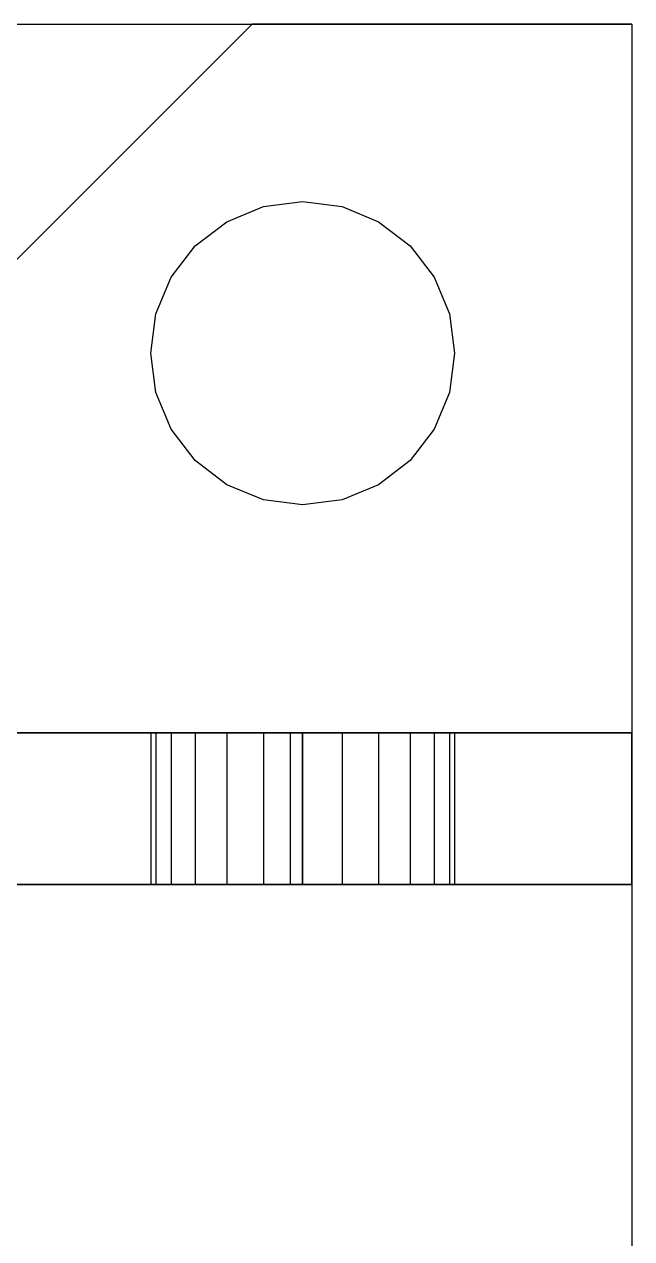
# Model space of a CAD drawing. Header units: metres. Extents: x -1 to 375, y 3 to 378.
# Drawn here: x 267.34 to 274.96, y 263.37 to 278.61 of the extents above; entities that cross this region are included whole.
import ezdxf

# ---------------------------------------------------------------- set-up
doc = ezdxf.new("R2010")
doc.units = ezdxf.units.M

msp = doc.modelspace()

# ---------------------------------------------------------------- linework, layer by layer
at = {"layer": 'Flat node sheet'}
for p, q in [((266.065, 274.48, 8.732), (270.193, 278.607, 8.732)), ((266.065, 274.48, 10.637), (270.193, 278.607, 10.637)), ((266.065, 278.607, 19.527), (274.955, 278.607, 19.527)), ((266.065, 278.607, 21.432), (274.955, 278.607, 21.432)), ((266.065, 274.48, 253.842), (270.193, 278.607, 253.842)), ((266.065, 274.48, 255.747), (270.193, 278.607, 255.747)), ((266.065, 278.607, 264.637), (274.955, 278.607, 264.637)), ((266.065, 278.607, 266.542), (274.955, 278.607, 266.542)), ((274.955, 278.607, 8.732), (270.193, 278.607, 8.732)), ((270.193, 278.607, 8.732), (270.193, 278.607, 10.637)), ((274.955, 278.607, 10.637), (270.193, 278.607, 10.637)), ((274.955, 278.607, 253.842), (270.193, 278.607, 253.842)), ((270.193, 278.607, 253.842), (270.193, 278.607, 255.747)), ((274.955, 278.607, 255.747), (270.193, 278.607, 255.747)), ((274.955, 278.607, 8.732), (274.955, 269.717, 8.732)), ((274.955, 278.607, 8.732), (274.955, 278.607, 10.637)), ((274.955, 278.607, 10.637), (274.955, 269.717, 10.637)), ((274.955, 278.607, 19.527), (274.955, 248.127, 19.527)), ((274.955, 278.607, 19.527), (274.955, 278.607, 21.432)), ((274.955, 278.607, 21.432), (274.955, 248.127, 21.432)), ((274.955, 278.607, 253.842), (274.955, 269.717, 253.842)), ((274.955, 278.607, 253.842), (274.955, 278.607, 255.747)), ((274.955, 278.607, 255.747), (274.955, 269.717, 255.747)), ((274.955, 278.607, 264.637), (274.955, 248.127, 264.637)), ((274.955, 278.607, 264.637), (274.955, 278.607, 266.542)), ((274.955, 278.607, 266.542), (274.955, 248.127, 266.542)), ((269.875, 276.13, 10.637), (270.334, 276.32, 10.637)), ((269.875, 276.13, 8.732), (270.334, 276.32, 8.732)), ((269.875, 276.13, 21.432), (270.334, 276.32, 21.432)), ((269.875, 276.13, 19.527), (270.334, 276.32, 19.527)), ((269.875, 276.13, 255.747), (270.334, 276.32, 255.747)), ((269.875, 276.13, 253.842), (270.334, 276.32, 253.842)), ((269.875, 276.13, 266.542), (270.334, 276.32, 266.542)), ((269.875, 276.13, 264.637), (270.334, 276.32, 264.637)), ((270.334, 276.32, 10.637), (270.827, 276.385, 10.637)), ((270.334, 276.32, 8.732), (270.827, 276.385, 8.732)), ((270.334, 276.32, 21.432), (270.827, 276.385, 21.432)), ((270.334, 276.32, 19.527), (270.827, 276.385, 19.527)), ((270.334, 276.32, 255.747), (270.827, 276.385, 255.747)), ((270.334, 276.32, 253.842), (270.827, 276.385, 253.842)), ((270.334, 276.32, 266.542), (270.827, 276.385, 266.542)), ((270.334, 276.32, 264.637), (270.827, 276.385, 264.637)), ((270.334, 276.32, 10.637), (270.334, 276.32, 8.732)), ((270.334, 276.32, 21.432), (270.334, 276.32, 19.527)), ((270.334, 276.32, 255.747), (270.334, 276.32, 253.842)), ((270.334, 276.32, 266.542), (270.334, 276.32, 264.637)), ((270.827, 276.385, 21.432), (271.321, 276.32, 21.432)), ((270.827, 276.385, 19.527), (271.321, 276.32, 19.527)), ((270.827, 276.385, 21.432), (270.827, 276.385, 19.527)), ((270.827, 276.385, 266.542), (271.321, 276.32, 266.542)), ((270.827, 276.385, 264.637), (271.321, 276.32, 264.637)), ((270.827, 276.385, 266.542), (270.827, 276.385, 264.637)), ((270.827, 276.385, 10.637), (271.321, 276.32, 10.637)), ((270.827, 276.385, 8.732), (271.321, 276.32, 8.732)), ((270.827, 276.385, 10.637), (270.827, 276.385, 8.732)), ((270.827, 276.385, 255.747), (271.321, 276.32, 255.747)), ((270.827, 276.385, 253.842), (271.321, 276.32, 253.842)), ((270.827, 276.385, 255.747), (270.827, 276.385, 253.842)), ((271.321, 276.32, 10.637), (271.78, 276.13, 10.637)), ((271.321, 276.32, 8.732), (271.78, 276.13, 8.732)), ((271.321, 276.32, 10.637), (271.321, 276.32, 8.732)), ((271.321, 276.32, 21.432), (271.78, 276.13, 21.432)), ((271.321, 276.32, 19.527), (271.78, 276.13, 19.527)), ((271.321, 276.32, 21.432), (271.321, 276.32, 19.527)), ((271.321, 276.32, 255.747), (271.78, 276.13, 255.747)), ((271.321, 276.32, 253.842), (271.78, 276.13, 253.842)), ((271.321, 276.32, 255.747), (271.321, 276.32, 253.842)), ((271.321, 276.32, 266.542), (271.78, 276.13, 266.542)), ((271.321, 276.32, 264.637), (271.78, 276.13, 264.637)), ((271.321, 276.32, 266.542), (271.321, 276.32, 264.637)), ((269.48, 275.827, 10.637), (269.875, 276.13, 10.637)), ((269.48, 275.827, 8.732), (269.875, 276.13, 8.732)), ((269.48, 275.827, 21.432), (269.875, 276.13, 21.432)), ((269.48, 275.827, 19.527), (269.875, 276.13, 19.527)), ((269.48, 275.827, 255.747), (269.875, 276.13, 255.747)), ((269.48, 275.827, 253.842), (269.875, 276.13, 253.842)), ((269.48, 275.827, 266.542), (269.875, 276.13, 266.542)), ((269.48, 275.827, 264.637), (269.875, 276.13, 264.637)), ((269.875, 276.13, 10.637), (269.875, 276.13, 8.732)), ((269.875, 276.13, 21.432), (269.875, 276.13, 19.527)), ((269.875, 276.13, 255.747), (269.875, 276.13, 253.842)), ((269.875, 276.13, 266.542), (269.875, 276.13, 264.637)), ((271.78, 276.13, 10.637), (272.175, 275.827, 10.637)), ((271.78, 276.13, 8.732), (272.175, 275.827, 8.732)), ((271.78, 276.13, 10.637), (271.78, 276.13, 8.732)), ((271.78, 276.13, 21.432), (272.175, 275.827, 21.432)), ((271.78, 276.13, 19.527), (272.175, 275.827, 19.527)), ((271.78, 276.13, 21.432), (271.78, 276.13, 19.527)), ((271.78, 276.13, 255.747), (272.175, 275.827, 255.747)), ((271.78, 276.13, 253.842), (272.175, 275.827, 253.842)), ((271.78, 276.13, 255.747), (271.78, 276.13, 253.842)), ((271.78, 276.13, 266.542), (272.175, 275.827, 266.542)), ((271.78, 276.13, 264.637), (272.175, 275.827, 264.637)), ((271.78, 276.13, 266.542), (271.78, 276.13, 264.637)), ((269.178, 275.432, 10.637), (269.48, 275.827, 10.637)), ((269.178, 275.432, 8.732), (269.48, 275.827, 8.732)), ((269.178, 275.432, 21.432), (269.48, 275.827, 21.432)), ((269.178, 275.432, 19.527), (269.48, 275.827, 19.527)), ((269.178, 275.432, 255.747), (269.48, 275.827, 255.747)), ((269.178, 275.432, 253.842), (269.48, 275.827, 253.842)), ((269.178, 275.432, 266.542), (269.48, 275.827, 266.542)), ((269.178, 275.432, 264.637), (269.48, 275.827, 264.637)), ((269.48, 275.827, 10.637), (269.48, 275.827, 8.732)), ((269.48, 275.827, 21.432), (269.48, 275.827, 19.527)), ((269.48, 275.827, 255.747), (269.48, 275.827, 253.842)), ((269.48, 275.827, 266.542), (269.48, 275.827, 264.637)), ((272.175, 275.827, 10.637), (272.477, 275.432, 10.637)), ((272.175, 275.827, 8.732), (272.477, 275.432, 8.732)), ((272.175, 275.827, 10.637), (272.175, 275.827, 8.732)), ((272.175, 275.827, 21.432), (272.477, 275.432, 21.432)), ((272.175, 275.827, 19.527), (272.477, 275.432, 19.527)), ((272.175, 275.827, 21.432), (272.175, 275.827, 19.527)), ((272.175, 275.827, 255.747), (272.477, 275.432, 255.747)), ((272.175, 275.827, 253.842), (272.477, 275.432, 253.842)), ((272.175, 275.827, 255.747), (272.175, 275.827, 253.842)), ((272.175, 275.827, 266.542), (272.477, 275.432, 266.542)), ((272.175, 275.827, 264.637), (272.477, 275.432, 264.637)), ((272.175, 275.827, 266.542), (272.175, 275.827, 264.637)), ((268.987, 274.973, 10.637), (269.178, 275.432, 10.637)), ((268.987, 274.973, 8.732), (269.178, 275.432, 8.732)), ((268.987, 274.973, 21.432), (269.178, 275.432, 21.432)), ((268.987, 274.973, 19.527), (269.178, 275.432, 19.527)), ((268.987, 274.973, 255.747), (269.178, 275.432, 255.747)), ((268.987, 274.973, 253.842), (269.178, 275.432, 253.842)), ((268.987, 274.973, 266.542), (269.178, 275.432, 266.542)), ((268.987, 274.973, 264.637), (269.178, 275.432, 264.637)), ((269.178, 275.432, 10.637), (269.178, 275.432, 8.732)), ((269.178, 275.432, 21.432), (269.178, 275.432, 19.527)), ((269.178, 275.432, 255.747), (269.178, 275.432, 253.842)), ((269.178, 275.432, 266.542), (269.178, 275.432, 264.637)), ((272.477, 275.432, 10.637), (272.668, 274.973, 10.637)), ((272.477, 275.432, 8.732), (272.668, 274.973, 8.732)), ((272.477, 275.432, 10.637), (272.477, 275.432, 8.732)), ((272.477, 275.432, 21.432), (272.668, 274.973, 21.432)), ((272.477, 275.432, 19.527), (272.668, 274.973, 19.527)), ((272.477, 275.432, 21.432), (272.477, 275.432, 19.527)), ((272.477, 275.432, 255.747), (272.668, 274.973, 255.747)), ((272.477, 275.432, 253.842), (272.668, 274.973, 253.842)), ((272.477, 275.432, 255.747), (272.477, 275.432, 253.842)), ((272.477, 275.432, 266.542), (272.668, 274.973, 266.542)), ((272.477, 275.432, 264.637), (272.668, 274.973, 264.637)), ((272.477, 275.432, 266.542), (272.477, 275.432, 264.637)), ((268.922, 274.48, 8.732), (268.987, 274.973, 8.732)), ((268.922, 274.48, 253.842), (268.987, 274.973, 253.842)), ((268.922, 274.48, 10.637), (268.987, 274.973, 10.637)), ((268.922, 274.48, 21.432), (268.987, 274.973, 21.432)), ((268.922, 274.48, 19.527), (268.987, 274.973, 19.527)), ((268.922, 274.48, 255.747), (268.987, 274.973, 255.747)), ((268.922, 274.48, 266.542), (268.987, 274.973, 266.542)), ((268.922, 274.48, 264.637), (268.987, 274.973, 264.637)), ((268.987, 274.973, 10.637), (268.987, 274.973, 8.732)), ((268.987, 274.973, 21.432), (268.987, 274.973, 19.527)), ((268.987, 274.973, 255.747), (268.987, 274.973, 253.842)), ((268.987, 274.973, 266.542), (268.987, 274.973, 264.637)), ((272.668, 274.973, 10.637), (272.732, 274.48, 10.637)), ((272.668, 274.973, 8.732), (272.732, 274.48, 8.732)), ((272.668, 274.973, 10.637), (272.668, 274.973, 8.732)), ((272.668, 274.973, 21.432), (272.732, 274.48, 21.432)), ((272.668, 274.973, 19.527), (272.732, 274.48, 19.527)), ((272.668, 274.973, 21.432), (272.668, 274.973, 19.527)), ((272.668, 274.973, 255.747), (272.732, 274.48, 255.747)), ((272.668, 274.973, 253.842), (272.732, 274.48, 253.842)), ((272.668, 274.973, 255.747), (272.668, 274.973, 253.842)), ((272.668, 274.973, 266.542), (272.732, 274.48, 266.542)), ((272.668, 274.973, 264.637), (272.732, 274.48, 264.637)), ((272.668, 274.973, 266.542), (272.668, 274.973, 264.637)), ((268.987, 273.987, 8.732), (268.922, 274.48, 8.732)), ((268.922, 274.48, 10.637), (268.922, 274.48, 8.732)), ((268.987, 273.987, 253.842), (268.922, 274.48, 253.842)), ((268.922, 274.48, 255.747), (268.922, 274.48, 253.842)), ((268.987, 273.987, 10.637), (268.922, 274.48, 10.637)), ((268.987, 273.987, 21.432), (268.922, 274.48, 21.432)), ((268.987, 273.987, 19.527), (268.922, 274.48, 19.527)), ((268.922, 274.48, 21.432), (268.922, 274.48, 19.527)), ((268.987, 273.987, 255.747), (268.922, 274.48, 255.747)), ((268.987, 273.987, 266.542), (268.922, 274.48, 266.542)), ((268.987, 273.987, 264.637), (268.922, 274.48, 264.637)), ((268.922, 274.48, 266.542), (268.922, 274.48, 264.637)), ((272.732, 274.48, 10.637), (272.668, 273.987, 10.637)), ((272.732, 274.48, 8.732), (272.668, 273.987, 8.732)), ((272.732, 274.48, 21.432), (272.668, 273.987, 21.432)), ((272.732, 274.48, 19.527), (272.668, 273.987, 19.527)), ((272.732, 274.48, 255.747), (272.668, 273.987, 255.747)), ((272.732, 274.48, 253.842), (272.668, 273.987, 253.842)), ((272.732, 274.48, 266.542), (272.668, 273.987, 266.542)), ((272.732, 274.48, 264.637), (272.668, 273.987, 264.637)), ((272.732, 274.48, 10.637), (272.732, 274.48, 8.732)), ((272.732, 274.48, 255.747), (272.732, 274.48, 253.842)), ((272.732, 274.48, 21.432), (272.732, 274.48, 19.527)), ((272.732, 274.48, 266.542), (272.732, 274.48, 264.637)), ((269.178, 273.527, 10.637), (268.987, 273.987, 10.637)), ((269.178, 273.527, 8.732), (268.987, 273.987, 8.732)), ((268.987, 273.987, 10.637), (268.987, 273.987, 8.732)), ((269.178, 273.527, 21.432), (268.987, 273.987, 21.432)), ((269.178, 273.527, 19.527), (268.987, 273.987, 19.527)), ((268.987, 273.987, 21.432), (268.987, 273.987, 19.527)), ((269.178, 273.527, 255.747), (268.987, 273.987, 255.747)), ((269.178, 273.527, 253.842), (268.987, 273.987, 253.842)), ((268.987, 273.987, 255.747), (268.987, 273.987, 253.842)), ((269.178, 273.527, 266.542), (268.987, 273.987, 266.542)), ((269.178, 273.527, 264.637), (268.987, 273.987, 264.637)), ((268.987, 273.987, 266.542), (268.987, 273.987, 264.637)), ((272.668, 273.987, 10.637), (272.477, 273.527, 10.637)), ((272.668, 273.987, 8.732), (272.477, 273.527, 8.732)), ((272.668, 273.987, 21.432), (272.477, 273.527, 21.432)), ((272.668, 273.987, 19.527), (272.477, 273.527, 19.527)), ((272.668, 273.987, 255.747), (272.477, 273.527, 255.747)), ((272.668, 273.987, 253.842), (272.477, 273.527, 253.842)), ((272.668, 273.987, 266.542), (272.477, 273.527, 266.542)), ((272.668, 273.987, 264.637), (272.477, 273.527, 264.637)), ((272.668, 273.987, 10.637), (272.668, 273.987, 8.732)), ((272.668, 273.987, 21.432), (272.668, 273.987, 19.527)), ((272.668, 273.987, 255.747), (272.668, 273.987, 253.842)), ((272.668, 273.987, 266.542), (272.668, 273.987, 264.637)), ((269.48, 273.133, 10.637), (269.178, 273.527, 10.637)), ((269.48, 273.133, 8.732), (269.178, 273.527, 8.732)), ((269.178, 273.527, 10.637), (269.178, 273.527, 8.732)), ((269.48, 273.133, 21.432), (269.178, 273.527, 21.432)), ((269.48, 273.133, 19.527), (269.178, 273.527, 19.527)), ((269.178, 273.527, 21.432), (269.178, 273.527, 19.527)), ((269.48, 273.133, 255.747), (269.178, 273.527, 255.747)), ((269.48, 273.133, 253.842), (269.178, 273.527, 253.842)), ((269.178, 273.527, 255.747), (269.178, 273.527, 253.842)), ((269.48, 273.133, 266.542), (269.178, 273.527, 266.542)), ((269.48, 273.133, 264.637), (269.178, 273.527, 264.637)), ((269.178, 273.527, 266.542), (269.178, 273.527, 264.637)), ((272.477, 273.527, 10.637), (272.175, 273.133, 10.637)), ((272.477, 273.527, 8.732), (272.175, 273.133, 8.732)), ((272.477, 273.527, 21.432), (272.175, 273.133, 21.432)), ((272.477, 273.527, 19.527), (272.175, 273.133, 19.527)), ((272.477, 273.527, 255.747), (272.175, 273.133, 255.747)), ((272.477, 273.527, 253.842), (272.175, 273.133, 253.842)), ((272.477, 273.527, 266.542), (272.175, 273.133, 266.542)), ((272.477, 273.527, 264.637), (272.175, 273.133, 264.637)), ((272.477, 273.527, 10.637), (272.477, 273.527, 8.732)), ((272.477, 273.527, 21.432), (272.477, 273.527, 19.527)), ((272.477, 273.527, 255.747), (272.477, 273.527, 253.842)), ((272.477, 273.527, 266.542), (272.477, 273.527, 264.637)), ((269.875, 272.83, 10.637), (269.48, 273.133, 10.637)), ((269.875, 272.83, 8.732), (269.48, 273.133, 8.732)), ((269.48, 273.133, 10.637), (269.48, 273.133, 8.732)), ((269.875, 272.83, 21.432), (269.48, 273.133, 21.432)), ((269.875, 272.83, 19.527), (269.48, 273.133, 19.527)), ((269.48, 273.133, 21.432), (269.48, 273.133, 19.527)), ((269.875, 272.83, 255.747), (269.48, 273.133, 255.747)), ((269.875, 272.83, 253.842), (269.48, 273.133, 253.842)), ((269.48, 273.133, 255.747), (269.48, 273.133, 253.842)), ((269.875, 272.83, 266.542), (269.48, 273.133, 266.542)), ((269.875, 272.83, 264.637), (269.48, 273.133, 264.637)), ((269.48, 273.133, 266.542), (269.48, 273.133, 264.637)), ((272.175, 273.133, 10.637), (271.78, 272.83, 10.637)), ((272.175, 273.133, 8.732), (271.78, 272.83, 8.732)), ((272.175, 273.133, 21.432), (271.78, 272.83, 21.432)), ((272.175, 273.133, 19.527), (271.78, 272.83, 19.527)), ((272.175, 273.133, 255.747), (271.78, 272.83, 255.747)), ((272.175, 273.133, 253.842), (271.78, 272.83, 253.842)), ((272.175, 273.133, 266.542), (271.78, 272.83, 266.542)), ((272.175, 273.133, 264.637), (271.78, 272.83, 264.637)), ((272.175, 273.133, 10.637), (272.175, 273.133, 8.732)), ((272.175, 273.133, 21.432), (272.175, 273.133, 19.527)), ((272.175, 273.133, 255.747), (272.175, 273.133, 253.842)), ((272.175, 273.133, 266.542), (272.175, 273.133, 264.637)), ((270.334, 272.64, 10.637), (269.875, 272.83, 10.637)), ((270.334, 272.64, 8.732), (269.875, 272.83, 8.732)), ((269.875, 272.83, 10.637), (269.875, 272.83, 8.732)), ((270.334, 272.64, 21.432), (269.875, 272.83, 21.432)), ((270.334, 272.64, 19.527), (269.875, 272.83, 19.527)), ((269.875, 272.83, 21.432), (269.875, 272.83, 19.527)), ((270.334, 272.64, 255.747), (269.875, 272.83, 255.747)), ((270.334, 272.64, 253.842), (269.875, 272.83, 253.842)), ((269.875, 272.83, 255.747), (269.875, 272.83, 253.842)), ((270.334, 272.64, 266.542), (269.875, 272.83, 266.542)), ((270.334, 272.64, 264.637), (269.875, 272.83, 264.637)), ((269.875, 272.83, 266.542), (269.875, 272.83, 264.637)), ((271.78, 272.83, 10.637), (271.321, 272.64, 10.637)), ((271.78, 272.83, 8.732), (271.321, 272.64, 8.732)), ((271.78, 272.83, 21.432), (271.321, 272.64, 21.432)), ((271.78, 272.83, 19.527), (271.321, 272.64, 19.527)), ((271.78, 272.83, 255.747), (271.321, 272.64, 255.747)), ((271.78, 272.83, 253.842), (271.321, 272.64, 253.842)), ((271.78, 272.83, 266.542), (271.321, 272.64, 266.542)), ((271.78, 272.83, 264.637), (271.321, 272.64, 264.637)), ((271.78, 272.83, 10.637), (271.78, 272.83, 8.732)), ((271.78, 272.83, 21.432), (271.78, 272.83, 19.527)), ((271.78, 272.83, 255.747), (271.78, 272.83, 253.842)), ((271.78, 272.83, 266.542), (271.78, 272.83, 264.637)), ((270.827, 272.575, 10.637), (270.334, 272.64, 10.637)), ((270.827, 272.575, 8.732), (270.334, 272.64, 8.732)), ((270.334, 272.64, 10.637), (270.334, 272.64, 8.732)), ((270.827, 272.575, 21.432), (270.334, 272.64, 21.432)), ((270.827, 272.575, 19.527), (270.334, 272.64, 19.527)), ((270.334, 272.64, 21.432), (270.334, 272.64, 19.527)), ((270.827, 272.575, 255.747), (270.334, 272.64, 255.747)), ((270.827, 272.575, 253.842), (270.334, 272.64, 253.842)), ((270.334, 272.64, 255.747), (270.334, 272.64, 253.842)), ((270.827, 272.575, 266.542), (270.334, 272.64, 266.542)), ((270.827, 272.575, 264.637), (270.334, 272.64, 264.637)), ((270.334, 272.64, 266.542), (270.334, 272.64, 264.637)), ((271.321, 272.64, 8.732), (270.827, 272.575, 8.732)), ((271.321, 272.64, 21.432), (270.827, 272.575, 21.432)), ((271.321, 272.64, 253.842), (270.827, 272.575, 253.842)), ((271.321, 272.64, 266.542), (270.827, 272.575, 266.542)), ((270.827, 272.575, 10.637), (270.827, 272.575, 8.732)), ((270.827, 272.575, 21.432), (270.827, 272.575, 19.527)), ((270.827, 272.575, 255.747), (270.827, 272.575, 253.842)), ((270.827, 272.575, 266.542), (270.827, 272.575, 264.637)), ((271.321, 272.64, 10.637), (270.827, 272.575, 10.637)), ((271.321, 272.64, 19.527), (270.827, 272.575, 19.527)), ((271.321, 272.64, 255.747), (270.827, 272.575, 255.747)), ((271.321, 272.64, 264.637), (270.827, 272.575, 264.637)), ((271.321, 272.64, 10.637), (271.321, 272.64, 8.732)), ((271.321, 272.64, 21.432), (271.321, 272.64, 19.527)), ((271.321, 272.64, 255.747), (271.321, 272.64, 253.842)), ((271.321, 272.64, 266.542), (271.321, 272.64, 264.637)), ((274.955, 269.717, 30.322), (244.475, 269.717, 30.322)), ((270.669, 269.717, 19.527), (244.475, 269.717, 19.527)), ((244.475, 269.717, 21.432), (270.669, 269.717, 21.432)), ((274.955, 269.717, 275.432), (244.475, 269.717, 275.432)), ((270.669, 269.717, 264.637), (244.475, 269.717, 264.637)), ((244.475, 269.717, 266.542), (270.669, 269.717, 266.542)), ((274.955, 269.717, 8.732), (248.444, 269.717, 8.732)), ((274.955, 269.717, 253.842), (248.444, 269.717, 253.842)), ((274.955, 269.717, 10.637), (248.603, 269.717, 10.637)), ((274.955, 269.717, 255.747), (248.603, 269.717, 255.747)), ((266.065, 269.717, -0.158), (274.955, 269.717, -0.158)), ((266.065, 269.717, 244.952), (274.955, 269.717, 244.952)), ((268.987, 269.717, 26.688), (268.922, 269.717, 26.195)), ((268.922, 269.717, 26.195), (268.987, 269.717, 25.702)), ((268.922, 269.717, 26.195), (268.922, 267.812, 26.195)), ((268.987, 269.717, 271.798), (268.922, 269.717, 271.305)), ((268.922, 269.717, 271.305), (268.987, 269.717, 270.812)), ((268.922, 269.717, 271.305), (268.922, 267.812, 271.305)), ((269.178, 269.717, 27.147), (268.987, 269.717, 26.688)), ((268.987, 269.717, 25.702), (269.178, 269.717, 25.242)), ((268.987, 269.717, 25.702), (268.987, 267.812, 25.702)), ((268.987, 269.717, 26.688), (268.987, 267.812, 26.688)), ((269.178, 269.717, 272.257), (268.987, 269.717, 271.798)), ((268.987, 269.717, 270.812), (269.178, 269.717, 270.352)), ((268.987, 269.717, 270.812), (268.987, 267.812, 270.812)), ((268.987, 269.717, 271.798), (268.987, 267.812, 271.798)), ((269.48, 269.717, 27.542), (269.178, 269.717, 27.147)), ((269.178, 269.717, 25.242), (269.48, 269.717, 24.848)), ((269.178, 269.717, 25.242), (269.178, 267.812, 25.242)), ((269.178, 269.717, 27.147), (269.178, 267.812, 27.147)), ((269.48, 269.717, 272.652), (269.178, 269.717, 272.257)), ((269.178, 269.717, 270.352), (269.48, 269.717, 269.958)), ((269.178, 269.717, 270.352), (269.178, 267.812, 270.352)), ((269.178, 269.717, 272.257), (269.178, 267.812, 272.257)), ((269.875, 269.717, 27.845), (269.48, 269.717, 27.542)), ((269.48, 269.717, 24.848), (269.875, 269.717, 24.545)), ((269.48, 269.717, 24.848), (269.48, 267.812, 24.848)), ((269.48, 269.717, 27.542), (269.48, 267.812, 27.542)), ((269.875, 269.717, 272.955), (269.48, 269.717, 272.652)), ((269.48, 269.717, 269.958), (269.875, 269.717, 269.655)), ((269.48, 269.717, 269.958), (269.48, 267.812, 269.958)), ((269.48, 269.717, 272.652), (269.48, 267.812, 272.652)), ((270.334, 269.717, 28.035), (269.875, 269.717, 27.845)), ((269.875, 269.717, 24.545), (270.334, 269.717, 24.355)), ((269.875, 269.717, 24.545), (269.875, 267.812, 24.545)), ((269.875, 269.717, 27.845), (269.875, 267.812, 27.845)), ((270.334, 269.717, 273.145), (269.875, 269.717, 272.955)), ((269.875, 269.717, 269.655), (270.334, 269.717, 269.465)), ((269.875, 269.717, 269.655), (269.875, 267.812, 269.655)), ((269.875, 269.717, 272.955), (269.875, 267.812, 272.955)), ((270.827, 269.717, 28.1), (270.334, 269.717, 28.035)), ((270.334, 269.717, 24.355), (270.827, 269.717, 24.29)), ((270.334, 269.717, 24.355), (270.334, 267.812, 24.355)), ((270.334, 269.717, 28.035), (270.334, 267.812, 28.035)), ((270.827, 269.717, 273.21), (270.334, 269.717, 273.145)), ((270.334, 269.717, 269.465), (270.827, 269.717, 269.4)), ((270.334, 269.717, 269.465), (270.334, 267.812, 269.465)), ((270.334, 269.717, 273.145), (270.334, 267.812, 273.145)), ((270.669, 269.717, 19.527), (270.827, 269.717, 21.432)), ((270.669, 269.717, 19.527), (270.669, 267.812, 19.527)), ((270.669, 269.717, 21.432), (270.669, 267.812, 21.432)), ((270.669, 269.717, 21.432), (270.827, 269.717, 21.432)), ((270.669, 269.717, 264.637), (270.827, 269.717, 266.542)), ((270.669, 269.717, 264.637), (270.669, 267.812, 264.637)), ((270.669, 269.717, 266.542), (270.669, 267.812, 266.542)), ((270.669, 269.717, 266.542), (270.827, 269.717, 266.542)), ((270.827, 267.812, 19.527), (270.827, 269.717, 19.527)), ((270.827, 267.812, 21.432), (270.827, 269.717, 21.432)), ((270.827, 269.717, 24.29), (271.321, 269.717, 24.355)), ((271.321, 269.717, 28.035), (270.827, 269.717, 28.1)), ((270.827, 269.717, 24.29), (270.827, 267.812, 24.29)), ((270.827, 269.717, 28.1), (270.827, 267.812, 28.1)), ((274.955, 269.717, 21.432), (270.827, 269.717, 21.432)), ((270.827, 269.717, 21.432), (270.827, 269.717, 19.527)), ((274.955, 269.717, 15.4), (270.827, 269.717, 19.527)), ((270.827, 267.812, 21.432), (270.827, 269.717, 21.432)), ((270.827, 267.812, 264.637), (270.827, 269.717, 264.637)), ((270.827, 267.812, 266.542), (270.827, 269.717, 266.542)), ((270.827, 269.717, 269.4), (271.321, 269.717, 269.465)), ((271.321, 269.717, 273.145), (270.827, 269.717, 273.21)), ((270.827, 269.717, 269.4), (270.827, 267.812, 269.4)), ((270.827, 269.717, 273.21), (270.827, 267.812, 273.21)), ((274.955, 269.717, 266.542), (270.827, 269.717, 266.542)), ((270.827, 269.717, 266.542), (270.827, 269.717, 264.637)), ((274.955, 269.717, 260.51), (270.827, 269.717, 264.637)), ((270.827, 267.812, 266.542), (270.827, 269.717, 266.542)), ((271.321, 269.717, 24.355), (271.78, 269.717, 24.545)), ((271.78, 269.717, 27.845), (271.321, 269.717, 28.035)), ((271.321, 269.717, 24.355), (271.321, 267.812, 24.355)), ((271.321, 269.717, 28.035), (271.321, 267.812, 28.035)), ((271.321, 269.717, 269.465), (271.78, 269.717, 269.655)), ((271.78, 269.717, 272.955), (271.321, 269.717, 273.145)), ((271.321, 269.717, 269.465), (271.321, 267.812, 269.465)), ((271.321, 269.717, 273.145), (271.321, 267.812, 273.145)), ((271.78, 269.717, 24.545), (272.175, 269.717, 24.848)), ((272.175, 269.717, 27.542), (271.78, 269.717, 27.845)), ((271.78, 269.717, 24.545), (271.78, 267.812, 24.545)), ((271.78, 269.717, 27.845), (271.78, 267.812, 27.845)), ((271.78, 269.717, 269.655), (272.175, 269.717, 269.958)), ((272.175, 269.717, 272.652), (271.78, 269.717, 272.955)), ((271.78, 269.717, 269.655), (271.78, 267.812, 269.655)), ((271.78, 269.717, 272.955), (271.78, 267.812, 272.955)), ((272.175, 269.717, 24.848), (272.477, 269.717, 25.242)), ((272.477, 269.717, 27.147), (272.175, 269.717, 27.542)), ((272.175, 269.717, 24.848), (272.175, 267.812, 24.848)), ((272.175, 269.717, 27.542), (272.175, 267.812, 27.542)), ((272.175, 269.717, 269.958), (272.477, 269.717, 270.352)), ((272.477, 269.717, 272.257), (272.175, 269.717, 272.652)), ((272.175, 269.717, 269.958), (272.175, 267.812, 269.958)), ((272.175, 269.717, 272.652), (272.175, 267.812, 272.652)), ((272.477, 269.717, 25.242), (272.668, 269.717, 25.702)), ((272.668, 269.717, 26.688), (272.477, 269.717, 27.147)), ((272.477, 269.717, 25.242), (272.477, 267.812, 25.242)), ((272.477, 269.717, 27.147), (272.477, 267.812, 27.147)), ((272.477, 269.717, 270.352), (272.668, 269.717, 270.812)), ((272.668, 269.717, 271.798), (272.477, 269.717, 272.257)), ((272.477, 269.717, 270.352), (272.477, 267.812, 270.352)), ((272.477, 269.717, 272.257), (272.477, 267.812, 272.257)), ((272.668, 269.717, 25.702), (272.732, 269.717, 26.195)), ((272.732, 269.717, 26.195), (272.668, 269.717, 26.688)), ((272.668, 269.717, 26.688), (272.668, 267.812, 26.688)), ((272.668, 269.717, 25.702), (272.668, 267.812, 25.702)), ((272.668, 269.717, 270.812), (272.732, 269.717, 271.305)), ((272.732, 269.717, 271.305), (272.668, 269.717, 271.798)), ((272.668, 269.717, 271.798), (272.668, 267.812, 271.798)), ((272.668, 269.717, 270.812), (272.668, 267.812, 270.812)), ((272.732, 269.717, 26.195), (272.732, 267.812, 26.195)), ((272.732, 269.717, 271.305), (272.732, 267.812, 271.305)), ((274.955, 269.717, 8.732), (274.955, 269.717, 10.637)), ((274.955, 267.812, 15.4), (274.955, 269.717, 15.4)), ((274.955, 267.812, -0.158), (274.955, 269.717, -0.158)), ((274.955, 267.812, 21.432), (274.955, 269.717, 21.432)), ((274.955, 267.812, 30.322), (274.955, 269.717, 30.322)), ((274.955, 269.717, 21.432), (274.955, 269.717, 30.322)), ((274.955, 269.717, -0.158), (274.955, 269.717, 15.4)), ((274.955, 269.717, 253.842), (274.955, 269.717, 255.747)), ((274.955, 267.812, 260.51), (274.955, 269.717, 260.51)), ((274.955, 267.812, 244.952), (274.955, 269.717, 244.952)), ((274.955, 267.812, 266.542), (274.955, 269.717, 266.542)), ((274.955, 267.812, 275.432), (274.955, 269.717, 275.432)), ((274.955, 269.717, 266.542), (274.955, 269.717, 275.432)), ((274.955, 269.717, 244.952), (274.955, 269.717, 260.51)), ((274.955, 267.812, 30.322), (244.475, 267.812, 30.322)), ((244.475, 267.812, 19.527), (270.669, 267.812, 19.527)), ((244.475, 267.812, 21.432), (270.669, 267.812, 21.432)), ((274.955, 267.812, 275.432), (244.475, 267.812, 275.432)), ((244.475, 267.812, 264.637), (270.669, 267.812, 264.637)), ((244.475, 267.812, 266.542), (270.669, 267.812, 266.542)), ((274.955, 267.812, 8.732), (248.444, 267.812, 8.732)), ((274.955, 267.812, 253.842), (248.444, 267.812, 253.842)), ((274.955, 267.812, 10.637), (248.603, 267.812, 10.637)), ((274.955, 267.812, 255.747), (248.603, 267.812, 255.747)), ((266.065, 267.812, -0.158), (274.955, 267.812, -0.158)), ((266.065, 267.812, 244.952), (274.955, 267.812, 244.952)), ((268.922, 267.812, 26.195), (268.987, 267.812, 25.702)), ((268.987, 267.812, 26.688), (268.922, 267.812, 26.195)), ((268.922, 267.812, 271.305), (268.987, 267.812, 270.812)), ((268.987, 267.812, 271.798), (268.922, 267.812, 271.305)), ((268.987, 267.812, 25.702), (269.178, 267.812, 25.242)), ((269.178, 267.812, 27.147), (268.987, 267.812, 26.688)), ((268.987, 267.812, 270.812), (269.178, 267.812, 270.352)), ((269.178, 267.812, 272.257), (268.987, 267.812, 271.798)), ((269.178, 267.812, 25.242), (269.48, 267.812, 24.848)), ((269.48, 267.812, 27.542), (269.178, 267.812, 27.147)), ((269.178, 267.812, 270.352), (269.48, 267.812, 269.958)), ((269.48, 267.812, 272.652), (269.178, 267.812, 272.257)), ((269.48, 267.812, 24.848), (269.875, 267.812, 24.545)), ((269.875, 267.812, 27.845), (269.48, 267.812, 27.542)), ((269.48, 267.812, 269.958), (269.875, 267.812, 269.655)), ((269.875, 267.812, 272.955), (269.48, 267.812, 272.652)), ((269.875, 267.812, 24.545), (270.334, 267.812, 24.355)), ((270.334, 267.812, 28.035), (269.875, 267.812, 27.845)), ((269.875, 267.812, 269.655), (270.334, 267.812, 269.465)), ((270.334, 267.812, 273.145), (269.875, 267.812, 272.955)), ((270.334, 267.812, 24.355), (270.827, 267.812, 24.29)), ((270.827, 267.812, 28.1), (270.334, 267.812, 28.035)), ((270.334, 267.812, 269.465), (270.827, 267.812, 269.4)), ((270.827, 267.812, 273.21), (270.334, 267.812, 273.145)), ((270.669, 267.812, 19.527), (270.827, 267.812, 21.432)), ((270.669, 267.812, 21.432), (270.827, 267.812, 21.432)), ((270.669, 267.812, 264.637), (270.827, 267.812, 266.542)), ((270.669, 267.812, 266.542), (270.827, 267.812, 266.542)), ((274.955, 267.812, 21.432), (270.827, 267.812, 21.432)), ((274.955, 267.812, 15.4), (270.827, 267.812, 19.527)), ((270.827, 267.812, 21.432), (270.827, 267.812, 19.527)), ((270.827, 267.812, 24.29), (271.321, 267.812, 24.355)), ((271.321, 267.812, 28.035), (270.827, 267.812, 28.1)), ((274.955, 267.812, 266.542), (270.827, 267.812, 266.542)), ((274.955, 267.812, 260.51), (270.827, 267.812, 264.637)), ((270.827, 267.812, 266.542), (270.827, 267.812, 264.637)), ((270.827, 267.812, 269.4), (271.321, 267.812, 269.465)), ((271.321, 267.812, 273.145), (270.827, 267.812, 273.21)), ((271.321, 267.812, 24.355), (271.78, 267.812, 24.545)), ((271.78, 267.812, 27.845), (271.321, 267.812, 28.035)), ((271.321, 267.812, 269.465), (271.78, 267.812, 269.655)), ((271.78, 267.812, 272.955), (271.321, 267.812, 273.145)), ((271.78, 267.812, 24.545), (272.175, 267.812, 24.848)), ((272.175, 267.812, 27.542), (271.78, 267.812, 27.845)), ((271.78, 267.812, 269.655), (272.175, 267.812, 269.958)), ((272.175, 267.812, 272.652), (271.78, 267.812, 272.955)), ((272.175, 267.812, 24.848), (272.477, 267.812, 25.242)), ((272.477, 267.812, 27.147), (272.175, 267.812, 27.542)), ((272.175, 267.812, 269.958), (272.477, 267.812, 270.352)), ((272.477, 267.812, 272.257), (272.175, 267.812, 272.652)), ((272.668, 267.812, 26.688), (272.477, 267.812, 27.147)), ((272.477, 267.812, 25.242), (272.668, 267.812, 25.702)), ((272.668, 267.812, 271.798), (272.477, 267.812, 272.257)), ((272.477, 267.812, 270.352), (272.668, 267.812, 270.812)), ((272.732, 267.812, 26.195), (272.668, 267.812, 26.688)), ((272.668, 267.812, 25.702), (272.732, 267.812, 26.195)), ((272.732, 267.812, 271.305), (272.668, 267.812, 271.798)), ((272.668, 267.812, 270.812), (272.732, 267.812, 271.305)), ((274.955, 267.812, 8.732), (274.955, 258.922, 8.732)), ((274.955, 267.812, 8.732), (274.955, 267.812, 10.637)), ((274.955, 267.812, 10.637), (274.955, 258.922, 10.637)), ((274.955, 267.812, 21.432), (274.955, 267.812, 30.322)), ((274.955, 267.812, -0.158), (274.955, 267.812, 15.4)), ((274.955, 267.812, 253.842), (274.955, 258.922, 253.842)), ((274.955, 267.812, 253.842), (274.955, 267.812, 255.747)), ((274.955, 267.812, 255.747), (274.955, 258.922, 255.747)), ((274.955, 267.812, 266.542), (274.955, 267.812, 275.432)), ((274.955, 267.812, 244.952), (274.955, 267.812, 260.51))]:
    msp.add_line(p, q, dxfattribs=at)

doc.saveas('drawing.dxf')
